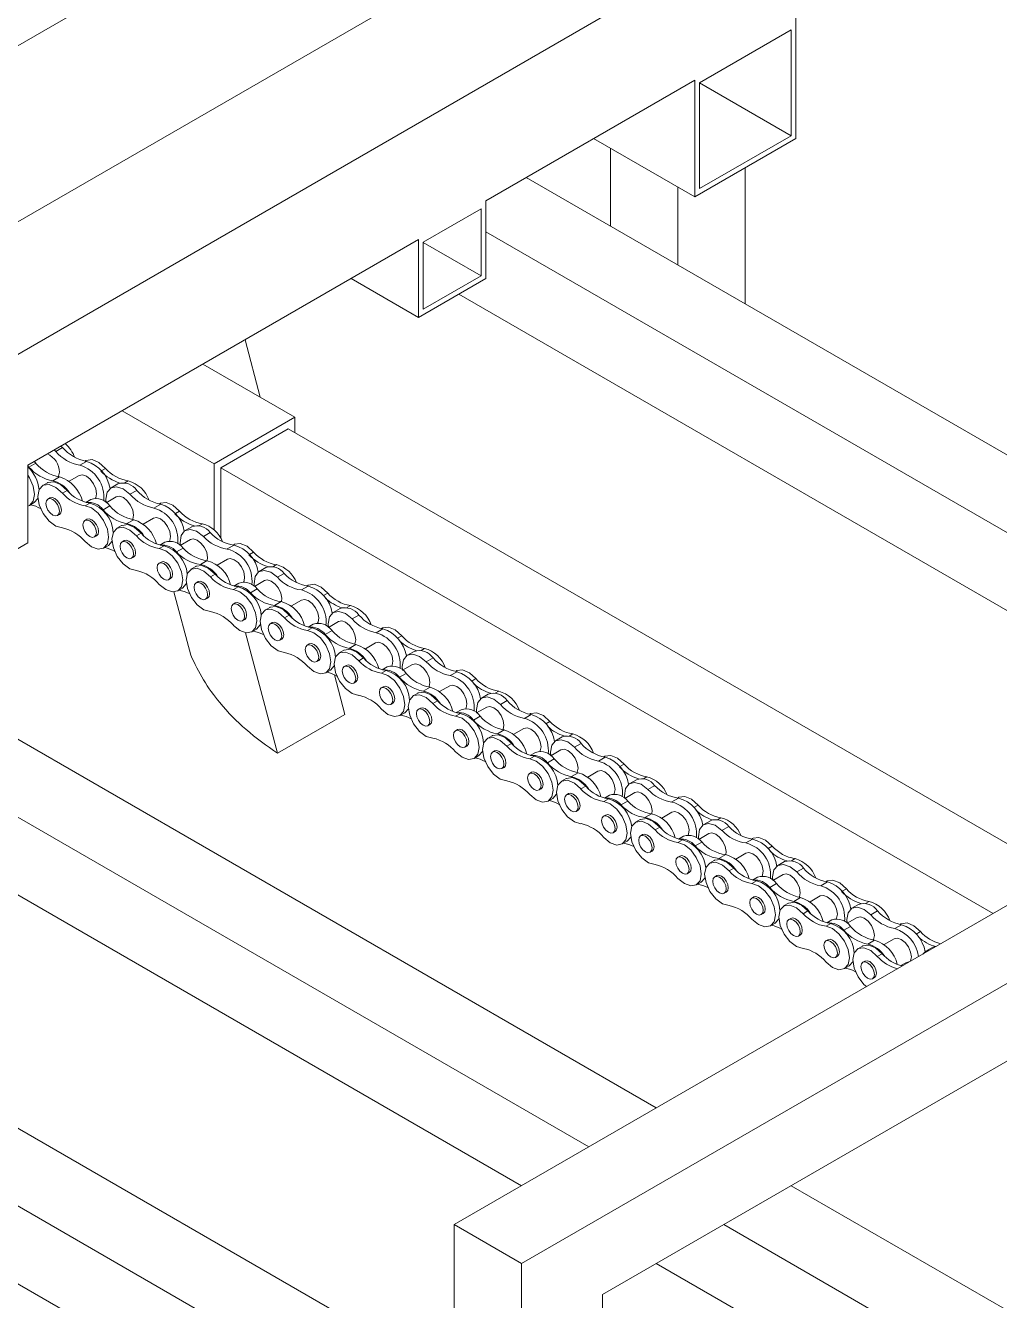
# Model space of a CAD drawing. Header units: millimetres. Extents: x 0 to 1189, y 0 to 841.
# Drawn here: x 258.45 to 278.9, y 687.57 to 714.34 of the extents above; entities that cross this region are included whole.
import ezdxf

# ---------------------------------------------------------------- set-up
doc = ezdxf.new("R2010")
doc.units = ezdxf.units.MM

msp = doc.modelspace()

# ---------------------------------------------------------------- linework, layer by layer
at = {"color": 7, "linetype": 'Continuous', "lineweight": 15}
for p, q in [((267.129, 719.015), (251.466, 709.973)), ((253.066, 707.201), (268.729, 716.244)), ((272.77, 715.795), (252.579, 704.14)), ((274.624, 711.967), (274.624, 714.774)), ((274.525, 714.245), (272.602, 713.135)), ((274.525, 712.024), (274.525, 714.245)), ((272.503, 713.192), (268.119, 710.661)), ((272.503, 713.192), (272.503, 710.742)), ((272.602, 713.135), (272.602, 710.914)), ((274.525, 712.024), (272.602, 713.134)), ((272.503, 710.742), (270.381, 711.967)), ((272.503, 710.742), (274.624, 711.967)), ((272.602, 710.914), (274.525, 712.024)), ((270.735, 710.129), (270.735, 711.763)), ((273.564, 708.497), (273.564, 711.355)), ((287.253, 700.594), (268.967, 711.15)), ((272.15, 709.313), (272.15, 710.946)), ((266.804, 709.788), (268.02, 710.49)), ((268.02, 710.49), (268.02, 709.085)), ((268.119, 710.661), (268.119, 709.028)), ((285.838, 699.778), (268.119, 710.007)), ((266.705, 709.845), (258.502, 705.11)), ((266.705, 708.212), (266.705, 709.845)), ((266.804, 708.383), (266.804, 709.788)), ((268.02, 709.085), (266.804, 709.787)), ((266.705, 708.212), (265.29, 709.028)), ((268.119, 709.028), (266.705, 708.212)), ((268.02, 709.085), (266.804, 708.383)), ((284.424, 698.961), (267.552, 708.701)), ((263.062, 707.742), (263.383, 706.536)), ((262.178, 707.232), (264.108, 706.118)), ((260.481, 706.252), (262.411, 705.138)), ((262.411, 705.138), (264.108, 706.118)), ((264.108, 706.118), (264.108, 705.791)), ((262.553, 705.056), (263.967, 705.873)), ((263.967, 705.873), (280.182, 696.512)), ((259.091, 705.396), (259.056, 705.429)), ((259.232, 705.478), (259.091, 705.396)), ((259.232, 705.478), (259.198, 705.511)), ((258.502, 705.11), (258.502, 703.476)), ((258.525, 705.069), (258.502, 705.092)), ((258.525, 705.069), (258.667, 705.151)), ((258.667, 705.151), (258.632, 705.184)), ((259.735, 705.187), (259.593, 705.106)), ((259.721, 705.204), (259.701, 705.192)), ((262.411, 703.752), (262.411, 705.138)), ((259.028, 704.779), (259.169, 704.861)), ((259.581, 704.892), (259.369, 704.77)), ((260.132, 705.042), (260.044, 704.991)), ((262.553, 703.572), (262.553, 705.056)), ((262.553, 705.056), (278.767, 695.696)), ((258.915, 704.739), (258.816, 704.682)), ((259.227, 704.52), (259.326, 704.577)), ((260.39, 704.715), (260.249, 704.634)), ((260.788, 704.579), (260.646, 704.498)), ((258.539, 704.265), (258.638, 704.322)), ((258.966, 704.422), (258.924, 704.398)), ((259.706, 704.255), (259.805, 704.312)), ((259.825, 704.389), (259.719, 704.328)), ((260.359, 704.443), (260.147, 704.321)), ((261.291, 704.289), (261.149, 704.208)), ((261.277, 704.306), (261.256, 704.294)), ((259.124, 704.051), (259.166, 704.076)), ((260.081, 704.171), (260.222, 704.253)), ((261.688, 704.144), (261.599, 704.093)), ((259.744, 703.973), (259.702, 703.948)), ((260.471, 703.841), (260.372, 703.784)), ((260.583, 703.881), (260.725, 703.963)), ((261.137, 703.994), (260.925, 703.872)), ((261.946, 703.817), (261.805, 703.736)), ((258.502, 703.476), (257.088, 702.66)), ((259.902, 703.602), (259.944, 703.627)), ((260.522, 703.524), (260.48, 703.499)), ((260.783, 703.622), (260.882, 703.679)), ((261.38, 703.491), (261.275, 703.43)), ((261.915, 703.545), (261.703, 703.423)), ((262.329, 703.696), (262.188, 703.614)), ((260.094, 703.367), (260.193, 703.424)), ((261.262, 703.357), (261.361, 703.414)), ((261.622, 703.288), (261.763, 703.369)), ((262.831, 703.43), (262.69, 703.349)), ((262.832, 703.446), (262.808, 703.432)), ((263.243, 703.284), (263.154, 703.233)), ((291.779, 703.207), (267.454, 689.165)), ((260.68, 703.153), (260.722, 703.178)), ((261.3, 703.075), (261.257, 703.05)), ((262.026, 702.981), (261.927, 702.924)), ((262.124, 703.022), (262.266, 703.104)), ((262.692, 703.134), (262.48, 703.012)), ((263.501, 702.957), (263.359, 702.876)), ((261.457, 702.704), (261.5, 702.729)), ((262.338, 702.762), (262.437, 702.819)), ((263.469, 702.685), (263.258, 702.563)), ((263.884, 702.836), (263.743, 702.754)), ((261.923, 701.118), (261.569, 702.446)), ((261.65, 702.469), (261.749, 702.526)), ((262.077, 702.664), (262.035, 702.639)), ((262.817, 702.497), (262.916, 702.554)), ((262.935, 702.631), (262.83, 702.57)), ((263.177, 702.428), (263.318, 702.509)), ((264.386, 702.57), (264.245, 702.489)), ((264.387, 702.586), (264.363, 702.572)), ((264.798, 702.424), (264.709, 702.373)), ((262.235, 702.293), (262.277, 702.318)), ((262.855, 702.215), (262.812, 702.19)), ((263.679, 702.162), (263.821, 702.244)), ((264.247, 702.274), (264.035, 702.152)), ((263.012, 701.844), (263.055, 701.869)), ((263.581, 702.121), (263.482, 702.064)), ((263.892, 701.902), (263.991, 701.959)), ((265.056, 702.097), (264.914, 702.016)), ((265.453, 701.961), (265.312, 701.88)), ((263.205, 701.609), (263.304, 701.666)), ((263.632, 701.804), (263.589, 701.779)), ((264.371, 701.637), (264.47, 701.694)), ((264.49, 701.771), (264.385, 701.71)), ((264.746, 701.553), (264.888, 701.635)), ((265.024, 701.825), (264.813, 701.703)), ((265.956, 701.671), (265.815, 701.59)), ((265.943, 701.688), (265.922, 701.676)), ((263.07, 701.589), (263.745, 699.06)), ((263.789, 701.433), (263.832, 701.458)), ((264.41, 701.355), (264.367, 701.33)), ((265.249, 701.263), (265.39, 701.345)), ((265.802, 701.376), (265.59, 701.254)), ((266.353, 701.526), (266.265, 701.475)), ((265.137, 701.223), (265.038, 701.166)), ((266.611, 701.199), (266.47, 701.118)), ((267.009, 701.063), (266.868, 700.982)), ((255.482, 700.974), (271.696, 691.614)), ((264.567, 700.984), (264.61, 701.009)), ((264.76, 700.749), (264.859, 700.806)), ((265.188, 700.906), (265.145, 700.881)), ((265.448, 701.004), (265.547, 701.061)), ((265.927, 700.739), (266.026, 700.796)), ((266.046, 700.873), (265.94, 700.812)), ((266.58, 700.927), (266.368, 700.805)), ((264.937, 700.709), (265.159, 699.877)), ((265.345, 700.535), (265.388, 700.559)), ((266.302, 700.655), (266.443, 700.737)), ((267.512, 700.773), (267.37, 700.692)), ((267.498, 700.79), (267.478, 700.778)), ((267.909, 700.628), (267.82, 700.577)), ((265.965, 700.457), (265.923, 700.432)), ((266.692, 700.325), (266.593, 700.268)), ((266.805, 700.365), (266.946, 700.447)), ((267.358, 700.478), (267.146, 700.356)), ((268.167, 700.301), (268.026, 700.22)), ((254.068, 700.158), (270.282, 690.797)), ((266.123, 700.086), (266.165, 700.11)), ((266.743, 700.008), (266.701, 699.983)), ((267.004, 700.106), (267.103, 700.163)), ((268.136, 700.029), (267.924, 699.907)), ((268.565, 700.165), (268.423, 700.084)), ((265.159, 699.877), (263.745, 699.06)), ((266.315, 699.851), (266.414, 699.908)), ((267.483, 699.841), (267.582, 699.898)), ((267.601, 699.975), (267.496, 699.914)), ((267.858, 699.757), (267.999, 699.839)), ((269.067, 699.875), (268.926, 699.793)), ((269.054, 699.892), (269.033, 699.88)), ((269.464, 699.73), (269.376, 699.679)), ((266.901, 699.637), (266.943, 699.661)), ((267.521, 699.559), (267.479, 699.534)), ((268.36, 699.467), (268.502, 699.549)), ((268.913, 699.58), (268.702, 699.458)), ((267.679, 699.188), (267.721, 699.212)), ((268.248, 699.427), (268.149, 699.37)), ((268.559, 699.208), (268.658, 699.265)), ((269.723, 699.403), (269.581, 699.322)), ((270.12, 699.267), (269.979, 699.186)), ((267.871, 698.953), (267.97, 699.01)), ((268.299, 699.11), (268.256, 699.085)), ((269.038, 698.943), (269.137, 699)), ((269.157, 699.077), (269.051, 699.016)), ((269.413, 698.859), (269.555, 698.941)), ((269.691, 699.131), (269.479, 699.009)), ((270.623, 698.977), (270.482, 698.895)), ((270.61, 698.994), (270.589, 698.982)), ((268.456, 698.739), (268.499, 698.763)), ((269.077, 698.661), (269.034, 698.636)), ((270.469, 698.682), (270.257, 698.56)), ((271.02, 698.832), (270.932, 698.781)), ((254.068, 698.525), (268.868, 689.981)), ((269.803, 698.529), (269.704, 698.472)), ((269.916, 698.569), (270.057, 698.651)), ((271.278, 698.505), (271.137, 698.424)), ((269.234, 698.29), (269.277, 698.314)), ((269.854, 698.212), (269.812, 698.187)), ((270.115, 698.31), (270.214, 698.367)), ((270.713, 698.179), (270.607, 698.118)), ((271.247, 698.233), (271.035, 698.111)), ((271.662, 698.384), (271.52, 698.302)), ((272.165, 698.134), (272.14, 698.12)), ((269.427, 698.055), (269.526, 698.112)), ((270.012, 697.841), (270.054, 697.865)), ((270.594, 698.045), (270.693, 698.102)), ((270.954, 697.976), (271.096, 698.057)), ((272.164, 698.118), (272.022, 698.037)), ((272.575, 697.972), (272.487, 697.921)), ((270.632, 697.763), (270.59, 697.738)), ((271.358, 697.669), (271.259, 697.612)), ((271.457, 697.71), (271.598, 697.792)), ((272.024, 697.822), (271.812, 697.7)), ((272.833, 697.645), (272.692, 697.564)), ((270.79, 697.392), (270.832, 697.416)), ((271.409, 697.352), (271.367, 697.327)), ((271.67, 697.45), (271.769, 697.507)), ((272.268, 697.319), (272.162, 697.258)), ((272.802, 697.373), (272.59, 697.251)), ((273.216, 697.524), (273.075, 697.442)), ((266.04, 686.715), (248.108, 697.067)), ((270.982, 697.157), (271.081, 697.214)), ((272.149, 697.185), (272.248, 697.242)), ((272.509, 697.116), (272.651, 697.197)), ((273.719, 697.258), (273.577, 697.177)), ((273.719, 697.274), (273.695, 697.26)), ((274.13, 697.112), (274.042, 697.061)), ((271.567, 696.981), (271.609, 697.005)), ((272.187, 696.903), (272.145, 696.878)), ((272.913, 696.809), (272.814, 696.752)), ((273.012, 696.85), (273.153, 696.932)), ((273.579, 696.962), (273.367, 696.84)), ((274.388, 696.785), (274.247, 696.704)), ((272.345, 696.532), (272.387, 696.556)), ((273.225, 696.59), (273.324, 696.647)), ((274.357, 696.513), (274.145, 696.391)), ((274.786, 696.649), (274.644, 696.568)), ((272.537, 696.297), (272.636, 696.354)), ((272.964, 696.492), (272.922, 696.467)), ((273.704, 696.325), (273.803, 696.382)), ((273.823, 696.459), (273.717, 696.398)), ((274.079, 696.241), (274.22, 696.323)), ((275.288, 696.359), (275.147, 696.277)), ((275.275, 696.376), (275.254, 696.364)), ((273.122, 696.121), (273.164, 696.145)), ((273.742, 696.043), (273.7, 696.018)), ((274.581, 695.951), (274.723, 696.032)), ((275.135, 696.064), (274.923, 695.942)), ((275.686, 696.214), (275.597, 696.163)), ((274.469, 695.911), (274.37, 695.854)), ((274.781, 695.692), (274.88, 695.749)), ((275.944, 695.887), (275.802, 695.806)), ((276.341, 695.751), (276.2, 695.67)), ((273.9, 695.672), (273.942, 695.696)), ((274.092, 695.437), (274.191, 695.494)), ((274.52, 695.594), (274.478, 695.569)), ((275.26, 695.427), (275.359, 695.484)), ((275.378, 695.561), (275.273, 695.5)), ((275.912, 695.615), (275.701, 695.493)), ((276.844, 695.461), (276.703, 695.379)), ((276.831, 695.478), (276.81, 695.466)), ((264.626, 685.899), (248.108, 695.434)), ((274.678, 695.223), (274.72, 695.247)), ((275.634, 695.343), (275.776, 695.425)), ((277.241, 695.316), (277.153, 695.265)), ((280.578, 695.108), (268.869, 688.348)), ((275.298, 695.145), (275.255, 695.12)), ((276.025, 695.013), (275.926, 694.955)), ((276.137, 695.053), (276.278, 695.134)), ((276.69, 695.166), (276.478, 695.044)), ((277.5, 694.989), (277.358, 694.907)), ((277.585, 695.013), (277.5, 694.989)), ((275.455, 694.774), (275.498, 694.798)), ((276.076, 694.696), (276.033, 694.671)), ((276.336, 694.793), (276.435, 694.851)), ((276.934, 694.663), (276.828, 694.602)), ((277.019, 694.687), (276.934, 694.663)), ((275.648, 694.538), (275.747, 694.596)), ((276.878, 694.605), (276.838, 694.599)), ((276.233, 694.325), (276.276, 694.349)), ((281.485, 693.998), (270.566, 687.695)), ((263.495, 684.918), (248.108, 693.801)), ((274.525, 689.981), (294.283, 678.575)), ((267.454, 689.165), (267.454, 685.899)), ((267.454, 689.165), (268.869, 688.348)), ((273.111, 689.164), (287.706, 680.739)), ((268.869, 688.348), (268.869, 684.528)), ((271.696, 688.348), (286.291, 679.922)), ((270.566, 687.695), (270.566, 684.598))]:
    msp.add_line(p, q, dxfattribs=at)
at = {"color": 8, "linetype": 'Continuous', "lineweight": 15}
for p, q in [((260.611, 704.778), (260.536, 704.735)), ((262.167, 703.88), (262.092, 703.837)), ((263.722, 703.02), (263.647, 702.977)), ((265.277, 702.16), (265.202, 702.117)), ((266.832, 701.262), (266.757, 701.219)), ((268.388, 700.364), (268.313, 700.32)), ((269.943, 699.466), (269.869, 699.422)), ((271.499, 698.568), (271.424, 698.524)), ((273.054, 697.708), (272.979, 697.664)), ((274.609, 696.848), (274.534, 696.804)), ((276.165, 695.95), (276.09, 695.906))]:
    msp.add_line(p, q, dxfattribs=at)
at = {"color": 7, "linetype": 'Continuous', "lineweight": 15, "flags": 128}
for points in [[(260.132, 705.042), (259.994, 705.166), (259.852, 705.225), (259.729, 705.209), (259.721, 705.204)], [(258.502, 704.249), (258.538, 704.264), (258.615, 704.352), (258.642, 704.494), (258.615, 704.666), (258.538, 704.844), (258.502, 704.899)], [(259.144, 704.864), (259.149, 704.875), (259.165, 704.959)], [(259.581, 704.892), (259.65, 704.906), (259.731, 704.877), (259.812, 704.812), (259.881, 704.719), (259.927, 704.613), (259.943, 704.51)], [(259.227, 704.52), (259.089, 704.643), (258.947, 704.702), (258.824, 704.686), (258.742, 704.598), (258.713, 704.453), (258.742, 704.274), (258.824, 704.091), (258.947, 703.934), (259.089, 703.828), (259.227, 703.792)], [(259.326, 704.577), (259.188, 704.701), (259.046, 704.759), (258.923, 704.743), (258.915, 704.739)], [(260.646, 704.498), (260.506, 704.61), (260.366, 704.657), (260.248, 704.633), (260.169, 704.541), (260.141, 704.396), (260.146, 704.321)], [(258.638, 704.322), (258.714, 704.41), (258.715, 704.411)], [(258.883, 704.306), (258.893, 704.362), (258.924, 704.398), (258.97, 704.406), (259.024, 704.388), (259.078, 704.344), (259.124, 704.282), (259.155, 704.211), (259.165, 704.143), (259.155, 704.086), (259.124, 704.051), (259.078, 704.042), (259.024, 704.061), (258.97, 704.105), (258.924, 704.167), (258.893, 704.237), (258.883, 704.306)], [(259.208, 704.167), (259.197, 704.236), (259.166, 704.307), (259.12, 704.368), (259.066, 704.412), (259.012, 704.431), (258.966, 704.422)], [(259.943, 704.51), (259.927, 704.426), (259.921, 704.413)], [(260.721, 704.061), (260.705, 704.164), (260.659, 704.27), (260.59, 704.363), (260.509, 704.428), (260.428, 704.457), (260.359, 704.443)], [(261.688, 704.144), (261.549, 704.268), (261.407, 704.327), (261.285, 704.311), (261.277, 704.306)], [(259.166, 704.076), (259.166, 704.076), (259.197, 704.111), (259.208, 704.167)], [(259.706, 703.504), (259.842, 703.393), (259.978, 703.345), (260.093, 703.366), (260.171, 703.454), (260.198, 703.596), (260.171, 703.768), (260.093, 703.946), (259.978, 704.101), (259.842, 704.21), (259.706, 704.255)], [(260.7, 703.966), (260.705, 703.977), (260.721, 704.061)], [(261.137, 703.994), (261.205, 704.008), (261.287, 703.979), (261.368, 703.914), (261.437, 703.821), (261.483, 703.715), (261.499, 703.612)], [(259.66, 703.857), (259.671, 703.913), (259.702, 703.948), (259.748, 703.957), (259.802, 703.939), (259.856, 703.895), (259.902, 703.833), (259.932, 703.762), (259.943, 703.694), (259.932, 703.637), (259.902, 703.602), (259.856, 703.593), (259.802, 703.612), (259.748, 703.656), (259.702, 703.718), (259.671, 703.788), (259.66, 703.857)], [(259.986, 703.718), (259.975, 703.787), (259.944, 703.858), (259.898, 703.919), (259.844, 703.963), (259.79, 703.982), (259.744, 703.973)], [(260.783, 703.622), (260.644, 703.745), (260.502, 703.804), (260.38, 703.788), (260.298, 703.7), (260.268, 703.555), (260.298, 703.376), (260.38, 703.193), (260.502, 703.036), (260.644, 702.93), (260.783, 702.894)], [(260.882, 703.679), (260.743, 703.802), (260.601, 703.861), (260.479, 703.845), (260.471, 703.841)], [(262.188, 703.614), (262.046, 703.72), (261.908, 703.76), (261.793, 703.728), (261.719, 703.63), (261.697, 703.48), (261.702, 703.423)], [(259.944, 703.627), (259.944, 703.627), (259.975, 703.662), (259.986, 703.718)], [(260.193, 703.424), (260.27, 703.512), (260.27, 703.513)], [(260.438, 703.408), (260.449, 703.464), (260.48, 703.499), (260.525, 703.508), (260.58, 703.49), (260.634, 703.446), (260.68, 703.384), (260.71, 703.313), (260.721, 703.245), (260.71, 703.188), (260.68, 703.153), (260.634, 703.144), (260.58, 703.163), (260.525, 703.207), (260.48, 703.269), (260.449, 703.339), (260.438, 703.408)], [(260.763, 703.269), (260.753, 703.338), (260.722, 703.408), (260.676, 703.47), (260.622, 703.514), (260.568, 703.533), (260.522, 703.524)], [(261.499, 703.612), (261.483, 703.528), (261.476, 703.515)], [(262.269, 703.104), (262.276, 703.173), (262.257, 703.278), (262.208, 703.383), (262.137, 703.473), (262.056, 703.535), (261.975, 703.559), (261.915, 703.545)], [(260.722, 703.178), (260.722, 703.178), (260.753, 703.213), (260.763, 703.269)], [(261.262, 702.606), (261.397, 702.495), (261.533, 702.447), (261.649, 702.468), (261.726, 702.556), (261.753, 702.698), (261.726, 702.87), (261.649, 703.048), (261.533, 703.203), (261.397, 703.311), (261.262, 703.357)], [(263.243, 703.284), (263.104, 703.408), (262.962, 703.467), (262.84, 703.451), (262.832, 703.446)], [(261.216, 702.959), (261.227, 703.015), (261.257, 703.05), (261.303, 703.059), (261.357, 703.041), (261.412, 702.997), (261.457, 702.935), (261.488, 702.864), (261.499, 702.796), (261.488, 702.739), (261.457, 702.704), (261.412, 702.695), (261.357, 702.714), (261.303, 702.758), (261.257, 702.819), (261.227, 702.89), (261.216, 702.959)], [(261.541, 702.82), (261.53, 702.889), (261.5, 702.959), (261.454, 703.021), (261.4, 703.065), (261.346, 703.084), (261.3, 703.075)], [(262.338, 702.762), (262.199, 702.885), (262.057, 702.944), (261.935, 702.928), (261.852, 702.84), (261.823, 702.695), (261.852, 702.516), (261.935, 702.333), (262.057, 702.176), (262.199, 702.07), (262.338, 702.034)], [(262.437, 702.819), (262.298, 702.942), (262.156, 703.001), (262.034, 702.985), (262.026, 702.981)], [(262.692, 703.134), (262.752, 703.148), (262.833, 703.124), (262.915, 703.062), (262.985, 702.972), (263.034, 702.867), (263.054, 702.762)], [(261.5, 702.729), (261.5, 702.729), (261.53, 702.764), (261.541, 702.82)], [(262.318, 702.409), (262.308, 702.478), (262.277, 702.548), (262.231, 702.61), (262.177, 702.654), (262.123, 702.673), (262.077, 702.664)], [(263.054, 702.762), (263.041, 702.675), (263.031, 702.655)], [(263.743, 702.754), (263.601, 702.86), (263.463, 702.9), (263.348, 702.868), (263.274, 702.77), (263.252, 702.62), (263.257, 702.563)], [(263.824, 702.244), (263.831, 702.313), (263.812, 702.418), (263.763, 702.523), (263.692, 702.613), (263.611, 702.675), (263.53, 702.699), (263.469, 702.685)], [(261.749, 702.526), (261.825, 702.614), (261.829, 702.622)], [(261.993, 702.548), (262.004, 702.604), (262.035, 702.639), (262.08, 702.648), (262.135, 702.63), (262.189, 702.586), (262.235, 702.524), (262.265, 702.453), (262.276, 702.385), (262.265, 702.328), (262.235, 702.293), (262.189, 702.284), (262.135, 702.303), (262.08, 702.347), (262.035, 702.409), (262.004, 702.479), (261.993, 702.548)], [(262.277, 702.318), (262.277, 702.318), (262.308, 702.353), (262.318, 702.409)], [(262.817, 701.746), (262.952, 701.635), (263.088, 701.587), (263.204, 701.608), (263.281, 701.696), (263.308, 701.838), (263.281, 702.01), (263.204, 702.188), (263.088, 702.343), (262.952, 702.451), (262.817, 702.497)], [(264.798, 702.424), (264.659, 702.548), (264.517, 702.607), (264.395, 702.591), (264.387, 702.586)], [(262.771, 702.099), (262.782, 702.155), (262.812, 702.19), (262.858, 702.199), (262.912, 702.181), (262.966, 702.137), (263.012, 702.075), (263.043, 702.004), (263.054, 701.936), (263.043, 701.879), (263.012, 701.844), (262.966, 701.835), (262.912, 701.854), (262.858, 701.898), (262.812, 701.959), (262.782, 702.03), (262.771, 702.099)], [(263.096, 701.96), (263.085, 702.029), (263.055, 702.099), (263.009, 702.161), (262.955, 702.205), (262.901, 702.224), (262.855, 702.215)], [(263.991, 701.959), (263.853, 702.082), (263.711, 702.141), (263.589, 702.125), (263.581, 702.121)], [(264.247, 702.274), (264.307, 702.288), (264.388, 702.264), (264.469, 702.202), (264.54, 702.112), (264.589, 702.007), (264.609, 701.902)], [(263.055, 701.869), (263.055, 701.869), (263.085, 701.904), (263.096, 701.96)], [(263.892, 701.902), (263.754, 702.025), (263.612, 702.084), (263.49, 702.068), (263.407, 701.98), (263.378, 701.835), (263.407, 701.656), (263.49, 701.473), (263.612, 701.316), (263.754, 701.21), (263.892, 701.174)], [(264.609, 701.902), (264.596, 701.815), (264.586, 701.795)], [(265.312, 701.88), (265.172, 701.992), (265.032, 702.039), (264.913, 702.015), (264.834, 701.923), (264.807, 701.778), (264.812, 701.703)], [(263.304, 701.666), (263.38, 701.754), (263.384, 701.762)], [(263.548, 701.688), (263.559, 701.744), (263.589, 701.779), (263.635, 701.788), (263.689, 701.77), (263.744, 701.726), (263.789, 701.664), (263.82, 701.593), (263.831, 701.525), (263.82, 701.468), (263.789, 701.433), (263.744, 701.424), (263.689, 701.443), (263.635, 701.487), (263.589, 701.549), (263.559, 701.619), (263.548, 701.688)], [(263.873, 701.549), (263.863, 701.618), (263.832, 701.688), (263.786, 701.75), (263.732, 701.794), (263.678, 701.813), (263.632, 701.804)], [(264.371, 700.886), (264.507, 700.775), (264.643, 700.727), (264.759, 700.748), (264.836, 700.836), (264.863, 700.978), (264.836, 701.15), (264.759, 701.328), (264.643, 701.483), (264.507, 701.591), (264.371, 701.637)], [(265.387, 701.443), (265.37, 701.546), (265.324, 701.652), (265.256, 701.745), (265.174, 701.81), (265.093, 701.839), (265.024, 701.825)], [(266.353, 701.526), (266.215, 701.65), (266.073, 701.708), (265.951, 701.693), (265.943, 701.688)], [(263.832, 701.458), (263.832, 701.458), (263.863, 701.493), (263.873, 701.549)], [(264.326, 701.239), (264.337, 701.295), (264.367, 701.33), (264.413, 701.339), (264.467, 701.321), (264.521, 701.277), (264.567, 701.215), (264.598, 701.144), (264.609, 701.076), (264.598, 701.019), (264.567, 700.984), (264.521, 700.975), (264.467, 700.994), (264.413, 701.038), (264.367, 701.099), (264.337, 701.17), (264.326, 701.239)], [(264.651, 701.1), (264.64, 701.169), (264.61, 701.239), (264.564, 701.301), (264.51, 701.345), (264.456, 701.364), (264.41, 701.355)], [(265.365, 701.348), (265.37, 701.359), (265.387, 701.443)], [(265.802, 701.376), (265.871, 701.39), (265.952, 701.361), (266.033, 701.296), (266.102, 701.203), (266.148, 701.097), (266.164, 700.994)], [(264.61, 701.009), (264.61, 701.009), (264.64, 701.044), (264.651, 701.1)], [(265.448, 701.004), (265.31, 701.127), (265.168, 701.186), (265.046, 701.17), (264.963, 701.082), (264.934, 700.937), (264.963, 700.758), (265.046, 700.575), (265.168, 700.418), (265.31, 700.312), (265.448, 700.276)], [(265.547, 701.061), (265.409, 701.184), (265.267, 701.243), (265.145, 701.227), (265.137, 701.223)], [(266.868, 700.982), (266.727, 701.094), (266.587, 701.141), (266.469, 701.117), (266.39, 701.025), (266.362, 700.88), (266.368, 700.805)], [(264.859, 700.806), (264.935, 700.894), (264.936, 700.895)], [(265.104, 700.79), (265.114, 700.846), (265.145, 700.881), (265.191, 700.89), (265.245, 700.872), (265.299, 700.828), (265.345, 700.766), (265.376, 700.695), (265.387, 700.627), (265.376, 700.57), (265.345, 700.535), (265.299, 700.526), (265.245, 700.545), (265.191, 700.589), (265.145, 700.65), (265.114, 700.721), (265.104, 700.79)], [(265.429, 700.651), (265.418, 700.72), (265.388, 700.79), (265.342, 700.852), (265.288, 700.896), (265.233, 700.915), (265.188, 700.906)], [(266.164, 700.994), (266.148, 700.91), (266.142, 700.897)], [(266.942, 700.545), (266.926, 700.648), (266.88, 700.754), (266.811, 700.847), (266.73, 700.912), (266.649, 700.941), (266.58, 700.927)], [(267.909, 700.628), (267.771, 700.752), (267.629, 700.81), (267.506, 700.795), (267.498, 700.79)], [(265.388, 700.559), (265.388, 700.559), (265.418, 700.595), (265.429, 700.651)], [(265.927, 699.988), (266.063, 699.877), (266.199, 699.829), (266.314, 699.85), (266.392, 699.938), (266.419, 700.08), (266.392, 700.252), (266.314, 700.43), (266.199, 700.585), (266.063, 700.693), (265.927, 700.739)], [(266.921, 700.45), (266.926, 700.461), (266.942, 700.545)], [(265.882, 700.341), (265.892, 700.397), (265.923, 700.432), (265.969, 700.441), (266.023, 700.422), (266.077, 700.379), (266.123, 700.317), (266.154, 700.246), (266.164, 700.178), (266.154, 700.121), (266.123, 700.086), (266.077, 700.077), (266.023, 700.096), (265.969, 700.14), (265.923, 700.201), (265.892, 700.272), (265.882, 700.341)], [(266.207, 700.202), (266.196, 700.271), (266.165, 700.341), (266.119, 700.403), (266.065, 700.447), (266.011, 700.466), (265.965, 700.457)], [(267.004, 700.106), (266.865, 700.229), (266.723, 700.288), (266.601, 700.272), (266.519, 700.184), (266.49, 700.039), (266.519, 699.86), (266.601, 699.677), (266.723, 699.52), (266.865, 699.414), (267.004, 699.378)], [(267.103, 700.163), (266.964, 700.286), (266.822, 700.345), (266.7, 700.329), (266.692, 700.325)], [(267.358, 700.478), (267.427, 700.492), (267.508, 700.463), (267.589, 700.398), (267.658, 700.305), (267.704, 700.199), (267.72, 700.096)], [(266.165, 700.11), (266.165, 700.11), (266.196, 700.146), (266.207, 700.202)], [(266.414, 699.908), (266.491, 699.995), (266.491, 699.997)], [(266.659, 699.892), (266.67, 699.948), (266.701, 699.983), (266.747, 699.992), (266.801, 699.973), (266.855, 699.93), (266.901, 699.868), (266.931, 699.797), (266.942, 699.729), (266.931, 699.672), (266.901, 699.637), (266.855, 699.628), (266.801, 699.647), (266.747, 699.691), (266.701, 699.752), (266.67, 699.823), (266.659, 699.892)], [(266.985, 699.753), (266.974, 699.822), (266.943, 699.892), (266.897, 699.954), (266.843, 699.998), (266.789, 700.017), (266.743, 700.008)], [(267.72, 700.096), (267.704, 700.011), (267.697, 699.999)], [(268.423, 700.084), (268.283, 700.195), (268.143, 700.243), (268.025, 700.219), (267.946, 700.127), (267.918, 699.982), (267.923, 699.907)], [(268.498, 699.647), (268.482, 699.75), (268.436, 699.856), (268.367, 699.949), (268.286, 700.014), (268.204, 700.043), (268.136, 700.029)], [(266.943, 699.661), (266.943, 699.661), (266.974, 699.697), (266.985, 699.753)], [(267.483, 699.09), (267.618, 698.979), (267.755, 698.931), (267.87, 698.952), (267.947, 699.04), (267.975, 699.182), (267.947, 699.354), (267.87, 699.532), (267.755, 699.687), (267.618, 699.795), (267.483, 699.841)], [(269.464, 699.73), (269.326, 699.854), (269.184, 699.912), (269.062, 699.896), (269.054, 699.892)], [(267.437, 699.443), (267.448, 699.499), (267.479, 699.534), (267.524, 699.543), (267.579, 699.524), (267.633, 699.481), (267.679, 699.419), (267.709, 699.348), (267.72, 699.279), (267.709, 699.223), (267.679, 699.188), (267.633, 699.179), (267.579, 699.198), (267.524, 699.242), (267.479, 699.303), (267.448, 699.374), (267.437, 699.443)], [(267.762, 699.304), (267.752, 699.373), (267.721, 699.443), (267.675, 699.505), (267.621, 699.549), (267.567, 699.568), (267.521, 699.559)], [(268.476, 699.552), (268.482, 699.562), (268.498, 699.647)], [(268.913, 699.58), (268.982, 699.593), (269.063, 699.565), (269.145, 699.5), (269.213, 699.407), (269.259, 699.301), (269.276, 699.198)], [(267.721, 699.212), (267.721, 699.212), (267.752, 699.248), (267.762, 699.304)], [(268.559, 699.208), (268.421, 699.331), (268.279, 699.39), (268.157, 699.374), (268.074, 699.286), (268.045, 699.141), (268.074, 698.962), (268.157, 698.779), (268.279, 698.622), (268.421, 698.516), (268.559, 698.48)], [(268.658, 699.265), (268.52, 699.388), (268.378, 699.447), (268.256, 699.431), (268.248, 699.427)], [(269.276, 699.198), (269.259, 699.113), (269.253, 699.101)], [(269.979, 699.186), (269.839, 699.297), (269.699, 699.345), (269.58, 699.321), (269.501, 699.229), (269.474, 699.084), (269.479, 699.008)], [(267.97, 699.01), (268.046, 699.097), (268.047, 699.099)], [(268.215, 698.994), (268.226, 699.05), (268.256, 699.085), (268.302, 699.094), (268.356, 699.075), (268.41, 699.032), (268.456, 698.97), (268.487, 698.899), (268.498, 698.83), (268.487, 698.774), (268.456, 698.739), (268.41, 698.73), (268.356, 698.749), (268.302, 698.792), (268.256, 698.854), (268.226, 698.925), (268.215, 698.994)], [(268.54, 698.855), (268.529, 698.924), (268.499, 698.994), (268.453, 699.056), (268.399, 699.1), (268.345, 699.119), (268.299, 699.11)], [(269.038, 698.192), (269.174, 698.081), (269.31, 698.032), (269.426, 698.054), (269.503, 698.142), (269.53, 698.283), (269.503, 698.456), (269.426, 698.634), (269.31, 698.789), (269.174, 698.897), (269.038, 698.943)], [(270.053, 698.749), (270.037, 698.852), (269.991, 698.958), (269.922, 699.051), (269.841, 699.116), (269.76, 699.144), (269.691, 699.131)], [(271.02, 698.832), (270.882, 698.956), (270.74, 699.014), (270.618, 698.998), (270.61, 698.994)], [(268.499, 698.763), (268.499, 698.763), (268.529, 698.799), (268.54, 698.855)], [(269.318, 698.406), (269.307, 698.475), (269.277, 698.545), (269.231, 698.607), (269.177, 698.651), (269.122, 698.67), (269.077, 698.661)], [(270.032, 698.654), (270.037, 698.664), (270.053, 698.749)], [(270.469, 698.682), (270.538, 698.695), (270.619, 698.667), (270.7, 698.602), (270.769, 698.509), (270.815, 698.403), (270.831, 698.3)], [(268.993, 698.545), (269.004, 698.601), (269.034, 698.636), (269.08, 698.645), (269.134, 698.626), (269.188, 698.583), (269.234, 698.521), (269.265, 698.45), (269.276, 698.381), (269.265, 698.325), (269.234, 698.29), (269.188, 698.281), (269.134, 698.3), (269.08, 698.343), (269.034, 698.405), (269.004, 698.476), (268.993, 698.545)], [(269.277, 698.314), (269.277, 698.314), (269.307, 698.35), (269.318, 698.406)], [(270.115, 698.31), (269.977, 698.433), (269.835, 698.492), (269.712, 698.476), (269.63, 698.388), (269.601, 698.243), (269.63, 698.064), (269.712, 697.881), (269.835, 697.724), (269.977, 697.618), (270.115, 697.582)], [(270.214, 698.367), (270.076, 698.49), (269.934, 698.549), (269.811, 698.533), (269.803, 698.529)], [(271.52, 698.302), (271.379, 698.408), (271.24, 698.448), (271.125, 698.416), (271.051, 698.318), (271.03, 698.168), (271.035, 698.11)], [(269.526, 698.112), (269.602, 698.199), (269.603, 698.201)], [(269.771, 698.096), (269.781, 698.152), (269.812, 698.187), (269.858, 698.196), (269.912, 698.177), (269.966, 698.134), (270.012, 698.072), (270.043, 698.001), (270.053, 697.932), (270.043, 697.876), (270.012, 697.841), (269.966, 697.832), (269.912, 697.851), (269.858, 697.894), (269.812, 697.956), (269.781, 698.027), (269.771, 698.096)], [(270.096, 697.957), (270.085, 698.026), (270.054, 698.096), (270.009, 698.158), (269.954, 698.202), (269.9, 698.221), (269.854, 698.212)], [(270.831, 698.3), (270.815, 698.215), (270.809, 698.203)], [(271.602, 697.791), (271.609, 697.861), (271.589, 697.965), (271.541, 698.071), (271.47, 698.161), (271.388, 698.223), (271.308, 698.247), (271.247, 698.233)], [(272.575, 697.972), (272.437, 698.096), (272.295, 698.154), (272.172, 698.138), (272.165, 698.134)], [(270.054, 697.865), (270.054, 697.865), (270.085, 697.901), (270.096, 697.957)], [(270.594, 697.294), (270.73, 697.183), (270.866, 697.134), (270.981, 697.156), (271.059, 697.244), (271.086, 697.385), (271.059, 697.558), (270.981, 697.735), (270.866, 697.89), (270.73, 697.999), (270.594, 698.045)], [(270.548, 697.647), (270.559, 697.703), (270.59, 697.738), (270.636, 697.747), (270.69, 697.728), (270.744, 697.685), (270.79, 697.623), (270.82, 697.552), (270.831, 697.483), (270.82, 697.427), (270.79, 697.392), (270.744, 697.383), (270.69, 697.402), (270.636, 697.445), (270.59, 697.507), (270.559, 697.578), (270.548, 697.647)], [(270.874, 697.508), (270.863, 697.577), (270.832, 697.647), (270.786, 697.709), (270.732, 697.753), (270.678, 697.772), (270.632, 697.763)], [(271.67, 697.45), (271.532, 697.573), (271.39, 697.632), (271.267, 697.616), (271.185, 697.528), (271.156, 697.383), (271.185, 697.204), (271.267, 697.021), (271.39, 696.864), (271.532, 696.758), (271.67, 696.722)], [(271.769, 697.507), (271.631, 697.63), (271.489, 697.689), (271.366, 697.673), (271.358, 697.669)], [(272.024, 697.822), (272.085, 697.836), (272.165, 697.812), (272.247, 697.75), (272.318, 697.66), (272.366, 697.554), (272.386, 697.45)], [(273.075, 697.442), (272.934, 697.548), (272.795, 697.588), (272.68, 697.556), (272.606, 697.458), (272.585, 697.308), (272.59, 697.25)], [(270.832, 697.416), (270.832, 697.416), (270.863, 697.452), (270.874, 697.508)], [(271.326, 697.236), (271.336, 697.292), (271.367, 697.327), (271.413, 697.336), (271.467, 697.317), (271.521, 697.274), (271.567, 697.212), (271.598, 697.141), (271.608, 697.072), (271.598, 697.016), (271.567, 696.981), (271.521, 696.972), (271.467, 696.991), (271.413, 697.034), (271.367, 697.096), (271.336, 697.167), (271.326, 697.236)], [(271.651, 697.097), (271.64, 697.166), (271.609, 697.236), (271.564, 697.298), (271.509, 697.342), (271.455, 697.361), (271.409, 697.352)], [(272.386, 697.45), (272.373, 697.363), (272.364, 697.343)], [(273.157, 696.931), (273.164, 697.001), (273.144, 697.105), (273.095, 697.211), (273.025, 697.301), (272.943, 697.363), (272.863, 697.387), (272.802, 697.373)], [(271.081, 697.214), (271.158, 697.301), (271.161, 697.309)], [(271.609, 697.005), (271.609, 697.005), (271.64, 697.041), (271.651, 697.097)], [(272.149, 696.434), (272.285, 696.323), (272.421, 696.274), (272.536, 696.296), (272.614, 696.384), (272.641, 696.525), (272.614, 696.698), (272.536, 696.875), (272.421, 697.03), (272.285, 697.139), (272.149, 697.185)], [(274.13, 697.112), (273.992, 697.236), (273.85, 697.294), (273.727, 697.278), (273.719, 697.274)], [(272.103, 696.787), (272.114, 696.843), (272.145, 696.878), (272.191, 696.887), (272.245, 696.868), (272.299, 696.825), (272.345, 696.763), (272.375, 696.692), (272.386, 696.623), (272.375, 696.567), (272.345, 696.532), (272.299, 696.523), (272.245, 696.542), (272.191, 696.585), (272.145, 696.647), (272.114, 696.718), (272.103, 696.787)], [(272.429, 696.648), (272.418, 696.717), (272.387, 696.787), (272.341, 696.849), (272.287, 696.893), (272.233, 696.912), (272.187, 696.903)], [(273.324, 696.647), (273.186, 696.77), (273.044, 696.829), (272.921, 696.813), (272.913, 696.809)], [(273.579, 696.962), (273.64, 696.976), (273.72, 696.952), (273.802, 696.89), (273.873, 696.8), (273.921, 696.694), (273.941, 696.59)], [(272.387, 696.556), (272.387, 696.556), (272.418, 696.592), (272.429, 696.648)], [(273.225, 696.59), (273.087, 696.713), (272.945, 696.772), (272.822, 696.756), (272.74, 696.668), (272.711, 696.523), (272.74, 696.344), (272.822, 696.161), (272.945, 696.004), (273.087, 695.898), (273.225, 695.862)], [(273.941, 696.59), (273.928, 696.503), (273.919, 696.483)], [(274.644, 696.568), (274.504, 696.679), (274.364, 696.727), (274.246, 696.703), (274.167, 696.611), (274.139, 696.466), (274.144, 696.39)], [(274.719, 696.131), (274.703, 696.234), (274.657, 696.34), (274.588, 696.433), (274.507, 696.498), (274.426, 696.526), (274.357, 696.513)], [(272.636, 696.354), (272.713, 696.441), (272.716, 696.449)], [(272.88, 696.376), (272.891, 696.432), (272.922, 696.467), (272.968, 696.476), (273.022, 696.457), (273.076, 696.414), (273.122, 696.352), (273.153, 696.281), (273.163, 696.212), (273.153, 696.156), (273.122, 696.121), (273.076, 696.112), (273.022, 696.131), (272.968, 696.174), (272.922, 696.236), (272.891, 696.307), (272.88, 696.376)], [(273.206, 696.237), (273.195, 696.306), (273.164, 696.376), (273.118, 696.438), (273.064, 696.482), (273.01, 696.501), (272.964, 696.492)], [(273.704, 695.574), (273.84, 695.463), (273.976, 695.414), (274.091, 695.436), (274.169, 695.524), (274.196, 695.665), (274.169, 695.838), (274.091, 696.015), (273.976, 696.17), (273.84, 696.279), (273.704, 696.325)], [(275.686, 696.214), (275.547, 696.338), (275.405, 696.396), (275.283, 696.38), (275.275, 696.376)], [(273.164, 696.145), (273.164, 696.145), (273.195, 696.181), (273.206, 696.237)], [(273.658, 695.927), (273.669, 695.983), (273.7, 696.018), (273.746, 696.027), (273.8, 696.008), (273.854, 695.965), (273.9, 695.903), (273.93, 695.832), (273.941, 695.763), (273.93, 695.707), (273.9, 695.672), (273.854, 695.663), (273.8, 695.682), (273.746, 695.725), (273.7, 695.787), (273.669, 695.858), (273.658, 695.927)], [(273.984, 695.788), (273.973, 695.857), (273.942, 695.927), (273.896, 695.989), (273.842, 696.033), (273.788, 696.052), (273.742, 696.043)], [(274.698, 696.036), (274.703, 696.046), (274.719, 696.131)], [(275.135, 696.064), (275.203, 696.077), (275.285, 696.049), (275.366, 695.984), (275.435, 695.891), (275.481, 695.785), (275.497, 695.682)], [(273.942, 695.696), (273.942, 695.696), (273.973, 695.732), (273.984, 695.788)], [(274.781, 695.692), (274.642, 695.815), (274.5, 695.874), (274.378, 695.858), (274.296, 695.77), (274.266, 695.625), (274.296, 695.446), (274.378, 695.263), (274.5, 695.105), (274.642, 695), (274.781, 694.964)], [(274.88, 695.749), (274.741, 695.872), (274.599, 695.931), (274.477, 695.915), (274.469, 695.911)], [(276.2, 695.67), (276.06, 695.781), (275.92, 695.829), (275.802, 695.805), (275.723, 695.713), (275.695, 695.567), (275.7, 695.492)], [(274.191, 695.494), (274.268, 695.581), (274.268, 695.583)], [(274.436, 695.478), (274.447, 695.534), (274.478, 695.569), (274.523, 695.578), (274.578, 695.559), (274.632, 695.516), (274.678, 695.454), (274.708, 695.383), (274.719, 695.314), (274.708, 695.258), (274.678, 695.223), (274.632, 695.214), (274.578, 695.233), (274.523, 695.276), (274.478, 695.338), (274.447, 695.409), (274.436, 695.478)], [(274.761, 695.339), (274.751, 695.408), (274.72, 695.478), (274.674, 695.54), (274.62, 695.584), (274.566, 695.603), (274.52, 695.594)], [(275.497, 695.682), (275.481, 695.597), (275.474, 695.585)], [(276.275, 695.233), (276.258, 695.336), (276.212, 695.442), (276.144, 695.535), (276.062, 695.6), (275.981, 695.628), (275.912, 695.615)], [(277.241, 695.316), (277.103, 695.44), (276.961, 695.498), (276.839, 695.482), (276.831, 695.478)], [(274.72, 695.247), (274.72, 695.247), (274.751, 695.283), (274.761, 695.339)], [(275.26, 694.676), (275.395, 694.565), (275.531, 694.516), (275.647, 694.538), (275.724, 694.626), (275.751, 694.767), (275.724, 694.94), (275.647, 695.117), (275.531, 695.272), (275.395, 695.381), (275.26, 695.427)], [(276.253, 695.138), (276.258, 695.148), (276.275, 695.233)], [(276.69, 695.166), (276.759, 695.179), (276.84, 695.151), (276.921, 695.086), (276.99, 694.993), (277.036, 694.887), (277.052, 694.784)], [(275.214, 695.029), (275.225, 695.085), (275.255, 695.12), (275.301, 695.129), (275.355, 695.11), (275.409, 695.067), (275.455, 695.005), (275.486, 694.934), (275.497, 694.865), (275.486, 694.809), (275.455, 694.774), (275.409, 694.765), (275.355, 694.784), (275.301, 694.827), (275.255, 694.889), (275.225, 694.96), (275.214, 695.029)], [(275.539, 694.89), (275.528, 694.959), (275.498, 695.029), (275.452, 695.091), (275.398, 695.135), (275.344, 695.154), (275.298, 695.145)], [(276.336, 694.793), (276.198, 694.917), (276.056, 694.976), (275.934, 694.96), (275.851, 694.872), (275.822, 694.727), (275.851, 694.548), (275.934, 694.365), (276.056, 694.207), (276.108, 694.161)], [(276.435, 694.851), (276.297, 694.974), (276.155, 695.033), (276.033, 695.017), (276.025, 695.013)], [(277.444, 694.932), (277.357, 694.907), (277.294, 694.845)], [(275.498, 694.798), (275.498, 694.798), (275.528, 694.834), (275.539, 694.89)], [(275.747, 694.596), (275.823, 694.683), (275.824, 694.685)], [(275.992, 694.58), (276.003, 694.636), (276.033, 694.671), (276.079, 694.68), (276.133, 694.661), (276.187, 694.618), (276.233, 694.556), (276.264, 694.485), (276.275, 694.416), (276.264, 694.36), (276.233, 694.325), (276.187, 694.316), (276.133, 694.335), (276.079, 694.378), (276.033, 694.44), (276.003, 694.511), (275.992, 694.58)], [(276.317, 694.441), (276.306, 694.51), (276.276, 694.58), (276.23, 694.642), (276.176, 694.686), (276.121, 694.705), (276.076, 694.696)], [(277.052, 694.784), (277.036, 694.699), (277.034, 694.695)], [(276.276, 694.349), (276.276, 694.349), (276.306, 694.385), (276.317, 694.441)]]:
    msp.add_lwpolyline(points, dxfattribs=at)
at = {"color": 7, "linetype": 'Continuous', "lineweight": 15}
for centre, radius, start, end in [((259.757, 705.97), 0.88, 220.741, 259.2643), ((259.899, 706.052), 0.88, 220.741, 259.2643), ((258.736, 704.957), 0.817, 22.7409, 47.7581), ((259.333, 705.725), 0.88, 220.741, 259.2643), ((258.737, 704.954), 0.429, 0.6424, 65.9077), ((259.4, 704.434), 0.699, 353.6977, 73.8951), ((259.53, 704.512), 0.706, 8.7771, 73.0976), ((257.943, 704.501), 0.801, 6.5888, 45.7547), ((259.192, 705.643), 0.88, 220.741, 259.2643), ((258.966, 704.191), 0.7, 13.3815, 73.1023), ((260.703, 705.609), 0.915, 222.9819, 253.0226), ((260.745, 705.586), 0.82, 221.5938, 260.5953), ((258.892, 704.217), 0.579, 31.9879, 76.3988), ((259.939, 705.121), 0.82, 221.5938, 260.5953), ((260.498, 704.381), 0.352, 34.4269, 107.8015), ((260.442, 704.16), 0.641, 19.5692, 74.6677), ((261.454, 705.154), 0.88, 220.7411, 259.2643), ((258.429, 703.616), 0.673, 59.5367, 78.8489), ((259.84, 705.064), 0.82, 221.5938, 260.5953), ((259.772, 703.945), 0.383, 36.2202, 96.4946), ((259.618, 703.661), 0.677, 2.827, 74.0123), ((259.932, 704.054), 0.352, 34.4269, 107.8015), ((261.313, 705.072), 0.88, 220.7411, 259.2643), ((261.085, 703.613), 0.706, 8.7773, 73.0975), ((260.747, 704.745), 0.88, 220.7411, 259.2643), ((260.889, 704.827), 0.88, 220.7411, 259.2643), ((260.955, 703.536), 0.699, 353.6979, 73.8949), ((262.258, 704.711), 0.915, 222.9823, 253.0223), ((262.301, 704.688), 0.82, 221.594, 260.5951), ((259.04, 702.94), 0.873, 40.2538, 77.6144), ((260.447, 703.319), 0.579, 31.9884, 76.3984), ((260.521, 703.293), 0.7, 13.3816, 73.1021), ((262.056, 703.498), 0.338, 35.9069, 108.9399), ((262.001, 703.268), 0.634, 21.6354, 74.8098), ((261.395, 704.166), 0.82, 221.594, 260.5951), ((261.494, 704.223), 0.82, 221.594, 260.5951), ((261.49, 703.171), 0.338, 35.9069, 108.9399), ((262.802, 704.168), 0.827, 222.0381, 262.219), ((262.943, 704.25), 0.827, 222.0381, 262.219), ((259.985, 702.718), 0.673, 59.5367, 78.8489), ((261.331, 703.063), 0.368, 37.7193, 97.3857), ((261.174, 702.764), 0.676, 5.405, 73.9648), ((262.236, 703.842), 0.827, 222.0381, 262.219), ((262.378, 703.923), 0.827, 222.0381, 262.219), ((262.518, 702.679), 0.691, 353.3668, 75.628), ((262.654, 702.762), 0.691, 8.2264, 75.1427), ((263.813, 703.851), 0.915, 222.9826, 253.022), ((263.856, 703.828), 0.82, 221.5941, 260.595), ((262.017, 702.475), 0.558, 31.3527, 78.905), ((262.091, 702.443), 0.683, 12.8145, 75.211), ((263.61, 702.638), 0.338, 35.9068, 108.9401), ((263.556, 702.408), 0.634, 21.6364, 74.8088), ((260.595, 702.042), 0.873, 40.254, 77.6142), ((262.95, 703.306), 0.82, 221.5941, 260.595), ((263.049, 703.363), 0.82, 221.5941, 260.595), ((264.357, 703.308), 0.827, 222.0378, 262.2194), ((264.498, 703.39), 0.827, 222.0378, 262.2194), ((261.598, 701.867), 0.62, 61.6759, 82.9618), ((262.886, 702.203), 0.368, 37.7192, 97.3858), ((262.729, 701.904), 0.676, 5.4048, 73.9647), ((263.045, 702.311), 0.338, 35.9068, 108.9401), ((263.791, 702.982), 0.827, 222.0378, 262.2194), ((263.933, 703.063), 0.827, 222.0378, 262.2194), ((264.073, 701.819), 0.691, 353.3669, 75.6282), ((264.209, 701.902), 0.691, 8.2266, 75.1427), ((265.41, 702.968), 0.82, 221.594, 260.5951), ((263.572, 701.615), 0.558, 31.3527, 78.905), ((263.646, 701.583), 0.683, 12.8107, 75.2148), ((265.353, 702.958), 0.88, 227.1591, 253.3337), ((265.107, 701.542), 0.641, 19.5686, 74.6683), ((262.15, 701.182), 0.873, 40.2536, 77.6146), ((264.505, 702.446), 0.82, 221.594, 260.5951), ((264.604, 702.503), 0.82, 221.594, 260.5951), ((265.163, 701.763), 0.352, 34.4271, 107.8011), ((265.979, 702.454), 0.88, 220.741, 259.2644), ((266.12, 702.536), 0.88, 220.741, 259.2644), ((263.153, 701.007), 0.62, 61.6761, 82.9621), ((264.437, 701.327), 0.383, 36.2204, 96.4943), ((264.284, 701.043), 0.677, 2.827, 74.0126), ((264.598, 701.436), 0.352, 34.4271, 107.8011), ((265.554, 702.209), 0.88, 220.741, 259.2644), ((265.751, 700.995), 0.706, 8.7774, 73.0976), ((265.413, 702.127), 0.88, 220.741, 259.2644), ((265.187, 700.675), 0.7, 13.3817, 73.1023), ((265.621, 700.918), 0.699, 353.6978, 73.8952), ((266.909, 702.06), 0.879, 227.15, 253.3428), ((266.966, 702.07), 0.82, 221.5941, 260.595), ((263.705, 700.322), 0.873, 40.2537, 77.6146), ((265.113, 700.701), 0.579, 31.9886, 76.3983), ((266.719, 700.865), 0.352, 34.4271, 107.8011), ((266.663, 700.644), 0.641, 19.5694, 74.6676), ((267.676, 701.638), 0.88, 220.741, 259.2644), ((266.061, 701.548), 0.82, 221.5941, 260.595), ((266.16, 701.605), 0.82, 221.5941, 260.595), ((265.993, 700.429), 0.383, 36.2204, 96.4943), ((265.84, 700.145), 0.677, 2.827, 74.0125), ((266.153, 700.538), 0.352, 34.4271, 107.8011), ((267.534, 701.556), 0.88, 220.741, 259.2644), ((264.65, 700.1), 0.673, 59.5359, 78.8502), ((266.968, 701.229), 0.88, 220.741, 259.2644), ((267.11, 701.311), 0.88, 220.741, 259.2644), ((267.176, 700.02), 0.699, 353.6978, 73.8952), ((267.306, 700.097), 0.706, 8.7758, 73.0989), ((268.522, 701.172), 0.82, 221.5941, 260.595), ((265.261, 699.424), 0.873, 40.2536, 77.6146), ((266.668, 699.803), 0.579, 31.9886, 76.3983), ((266.743, 699.777), 0.7, 13.3817, 73.1023), ((268.464, 701.162), 0.879, 227.15, 253.3428), ((268.275, 699.967), 0.352, 34.4269, 107.8015), ((268.218, 699.746), 0.641, 19.5685, 74.6683), ((267.617, 700.65), 0.82, 221.5941, 260.595), ((267.716, 700.707), 0.82, 221.5941, 260.595), ((269.09, 700.658), 0.88, 220.741, 259.2643), ((269.231, 700.739), 0.88, 220.741, 259.2643), ((266.206, 699.202), 0.673, 59.5359, 78.8502), ((267.548, 699.531), 0.383, 36.2202, 96.4946), ((267.395, 699.247), 0.677, 2.8277, 74.0119), ((267.709, 699.64), 0.352, 34.4269, 107.8015), ((268.524, 700.331), 0.88, 220.741, 259.2643), ((268.666, 700.413), 0.88, 220.741, 259.2643), ((268.732, 699.122), 0.699, 353.6979, 73.8949), ((268.862, 699.199), 0.706, 8.7771, 73.0976), ((270.077, 700.274), 0.82, 221.5938, 260.5953), ((268.224, 698.904), 0.579, 31.9879, 76.3988), ((268.298, 698.879), 0.7, 13.3815, 73.1023), ((270.02, 700.264), 0.88, 227.1592, 253.3336), ((269.774, 698.848), 0.641, 19.5686, 74.6683), ((266.817, 698.526), 0.873, 40.2536, 77.6146), ((269.172, 699.752), 0.82, 221.5938, 260.5953), ((269.271, 699.809), 0.82, 221.5938, 260.5953), ((269.83, 699.068), 0.352, 34.4263, 107.8021), ((270.787, 699.841), 0.88, 220.7411, 259.2643), ((267.762, 698.304), 0.673, 59.5367, 78.8489), ((269.104, 698.633), 0.383, 36.2193, 96.4955), ((268.951, 698.349), 0.677, 2.827, 74.0126), ((269.265, 698.742), 0.352, 34.4263, 107.8021), ((270.221, 699.515), 0.88, 220.7411, 259.2643), ((270.645, 699.76), 0.88, 220.7411, 259.2643), ((270.418, 698.301), 0.706, 8.7773, 73.0975), ((270.08, 699.433), 0.88, 220.7411, 259.2643), ((270.288, 698.224), 0.699, 353.6979, 73.8949), ((271.591, 699.399), 0.915, 222.9829, 253.0216), ((271.633, 699.376), 0.82, 221.594, 260.5951), ((268.372, 697.628), 0.873, 40.2534, 77.6148), ((269.78, 698.006), 0.579, 31.9884, 76.3984), ((269.854, 697.981), 0.7, 13.3816, 73.1021), ((271.388, 698.186), 0.338, 35.9069, 108.9399), ((271.333, 697.956), 0.634, 21.6347, 74.8105), ((270.728, 698.854), 0.82, 221.594, 260.5951), ((270.827, 698.911), 0.82, 221.594, 260.5951), ((270.664, 697.751), 0.368, 37.7193, 97.3857), ((270.822, 697.859), 0.338, 35.9069, 108.9399), ((272.134, 698.856), 0.827, 222.0381, 262.219), ((272.276, 698.938), 0.827, 222.0381, 262.219), ((269.317, 697.406), 0.673, 59.5357, 78.85), ((270.506, 697.452), 0.676, 5.4047, 73.9651), ((271.569, 698.529), 0.827, 222.0381, 262.219), ((271.71, 698.611), 0.827, 222.0381, 262.219), ((271.851, 697.367), 0.691, 353.3669, 75.6281), ((271.987, 697.45), 0.691, 8.2261, 75.1429), ((273.13, 698.506), 0.879, 227.15, 253.3428), ((273.188, 698.516), 0.82, 221.5941, 260.595), ((271.349, 697.163), 0.558, 31.3527, 78.905), ((271.424, 697.131), 0.683, 12.8136, 75.2119), ((272.943, 697.326), 0.338, 35.9068, 108.9401), ((272.888, 697.096), 0.634, 21.6357, 74.8095), ((269.928, 696.73), 0.873, 40.2537, 77.6146), ((272.283, 697.994), 0.82, 221.5941, 260.595), ((272.382, 698.051), 0.82, 221.5941, 260.595), ((272.377, 696.999), 0.338, 35.9068, 108.9401), ((273.689, 697.996), 0.827, 222.0374, 262.2202), ((273.831, 698.078), 0.827, 222.0374, 262.2202), ((270.93, 696.555), 0.62, 61.6759, 82.9618), ((272.219, 696.891), 0.368, 37.7192, 97.3858), ((272.061, 696.592), 0.676, 5.4049, 73.9649), ((273.124, 697.669), 0.827, 222.0374, 262.2202), ((273.265, 697.751), 0.827, 222.0374, 262.2202), ((273.406, 696.507), 0.691, 353.3673, 75.6278), ((273.541, 696.59), 0.692, 7.8358, 75.1403), ((274.743, 697.656), 0.82, 221.594, 260.5951), ((272.904, 696.303), 0.558, 31.353, 78.9041), ((272.979, 696.271), 0.683, 12.8101, 75.2151), ((274.686, 697.646), 0.88, 227.1591, 253.3337), ((274.496, 696.45), 0.352, 34.4271, 107.8011), ((274.44, 696.23), 0.641, 19.5686, 74.6683), ((271.483, 695.87), 0.873, 40.2536, 77.6146), ((273.838, 697.134), 0.82, 221.594, 260.5951), ((273.937, 697.191), 0.82, 221.594, 260.5951), ((275.311, 697.142), 0.88, 220.741, 259.2644), ((275.452, 697.223), 0.88, 220.741, 259.2644), ((272.485, 695.695), 0.62, 61.6761, 82.9621), ((273.77, 696.015), 0.383, 36.2204, 96.4943), ((273.616, 695.731), 0.677, 2.827, 74.0126), ((273.93, 696.124), 0.352, 34.4271, 107.8011), ((274.887, 696.897), 0.88, 220.741, 259.2644), ((274.953, 695.606), 0.699, 353.6978, 73.8952), ((275.083, 695.683), 0.707, 8.3866, 73.0989), ((274.745, 696.815), 0.88, 220.741, 259.2644), ((274.519, 695.363), 0.7, 13.3817, 73.1023), ((276.256, 696.781), 0.915, 222.9826, 253.022), ((276.299, 696.758), 0.82, 221.5941, 260.595), ((273.038, 695.01), 0.873, 40.253, 77.6153), ((274.445, 695.388), 0.579, 31.9886, 76.3983), ((275.492, 696.293), 0.82, 221.5941, 260.595), ((276.051, 695.552), 0.352, 34.4271, 107.8011), ((275.995, 695.332), 0.641, 19.5685, 74.6683), ((277.008, 696.325), 0.88, 220.741, 259.2644), ((273.983, 694.788), 0.673, 59.5349, 78.8512), ((275.393, 696.236), 0.82, 221.5941, 260.595), ((275.325, 695.117), 0.383, 36.2204, 96.4943), ((275.172, 694.833), 0.677, 2.827, 74.0125), ((275.486, 695.226), 0.352, 34.4271, 107.8011), ((276.867, 696.244), 0.88, 220.741, 259.2644), ((276.639, 694.785), 0.707, 8.3866, 73.0989), ((276.301, 695.917), 0.88, 220.741, 259.2644), ((276.442, 695.999), 0.88, 220.741, 259.2644), ((276.497, 694.702), 0.708, 7.1858, 73.1044), ((277.768, 695.802), 0.825, 226.3865, 255.8691), ((277.879, 695.893), 0.86, 222.1003, 255.5885), ((274.593, 694.112), 0.873, 40.253, 77.6153), ((276.001, 694.49), 0.579, 31.9879, 76.3988), ((276.075, 694.465), 0.7, 13.3817, 73.1023), ((276.974, 695.37), 0.86, 222.1003, 255.5885), ((277.073, 695.427), 0.86, 222.1003, 255.5885), ((275.538, 693.89), 0.673, 59.5349, 78.8512)]:
    msp.add_arc(centre, radius, start, end, dxfattribs=at)
msp.add_open_spline([(263.745, 699.06), (263.52, 699.217), (263.101, 699.51), (262.572, 700.05), (262.177, 700.59), (262.007, 700.943), (261.923, 701.118)], degree=3, knots=[0, 0, 0, 0, 0.3224228, 0.6020333, 0.8032842, 1, 1, 1, 1], dxfattribs=at)

doc.saveas('drawing.dxf')
